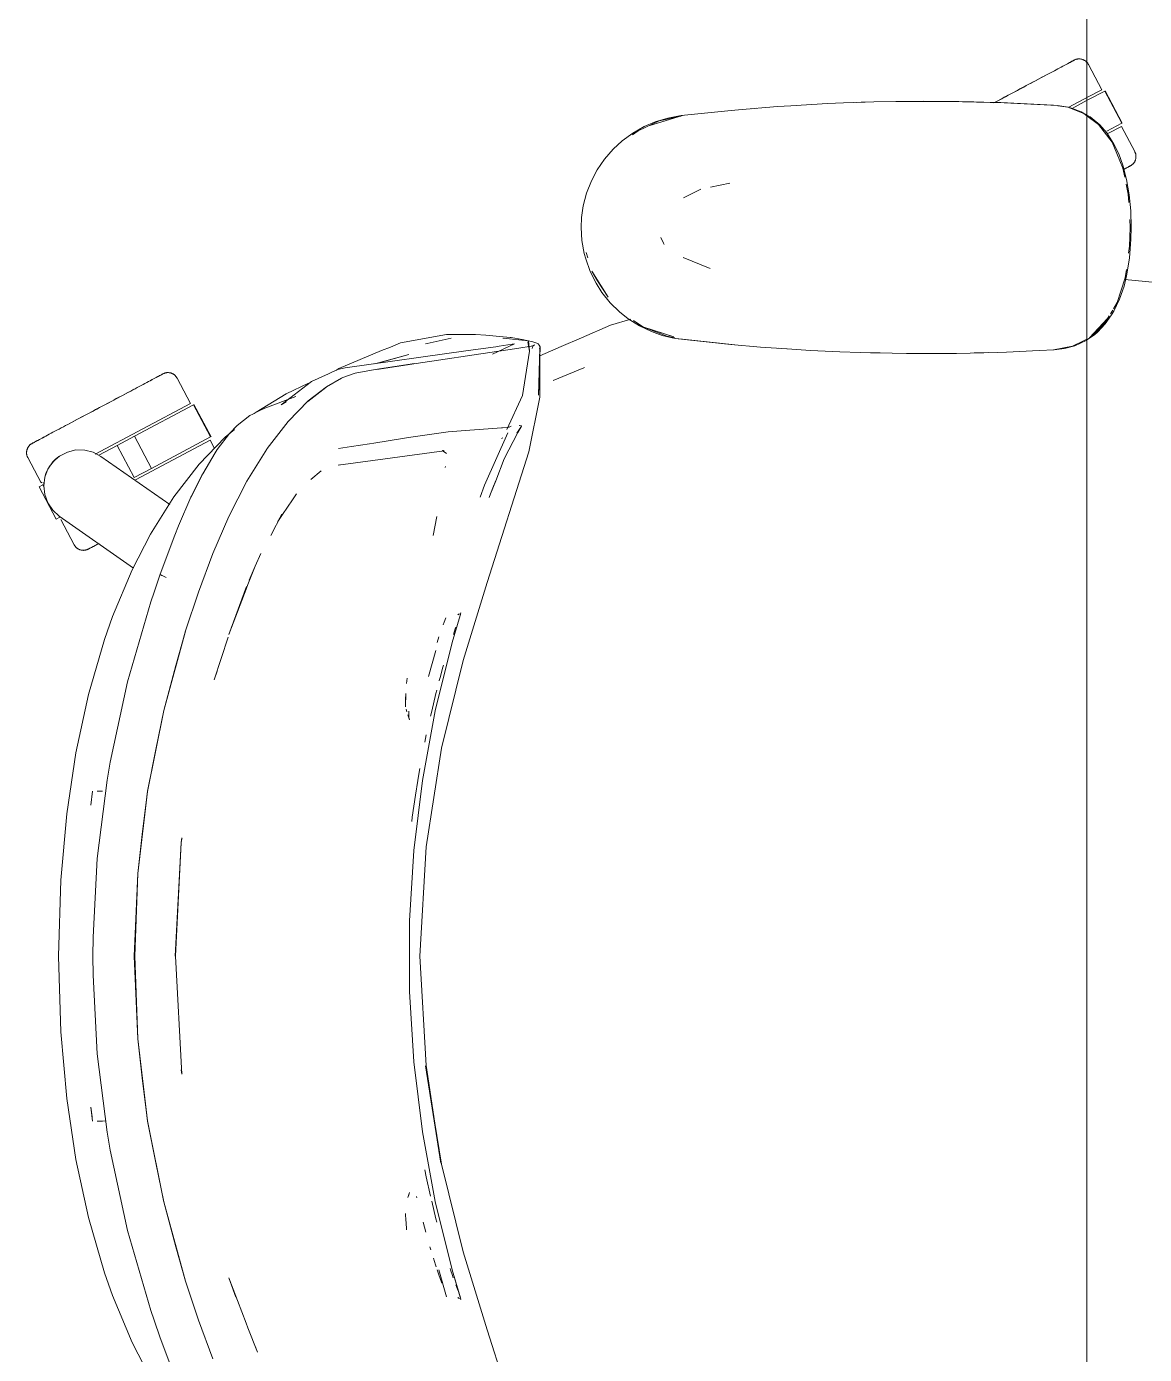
# Model space of a CAD drawing. Header units: millimetres. Extents: x 155927 to 317870, y -36033 to 97293.
# Drawn here: x 222632 to 223061, y 10291 to 10801 of the extents above; entities that cross this region are included whole.
import ezdxf

# ---------------------------------------------------------------- set-up
doc = ezdxf.new("R2010")
doc.units = ezdxf.units.MM
doc.header["$MEASUREMENT"] = 0
doc.layers.add('G-IMPT', color=8, linetype='CONTINUOUS', lineweight=9)
doc.layers.add('I-FURN', color=8, linetype='CONTINUOUS', lineweight=9)

msp = doc.modelspace()

# ---------------------------------------------------------------- linework, layer by layer
at = {"layer": 'G-IMPT'}
for p, q in [((222965.88, 10772.27), (222957.47, 10772.1)), ((222965.88, 10772.27), (222976.68, 10772.36)), ((222965.88, 10772.27), (222986.07, 10772.31)), ((222965.88, 10772.27), (222995.9, 10772.15)), ((222995.9, 10772.15), (222976.68, 10772.36)), ((222985.58, 10772.27), (222988.11, 10772.29)), ((222986.07, 10772.31), (222995.9, 10772.15)), ((222986.07, 10772.31), (223007.47, 10771.81)), ((222986.07, 10772.31), (223006.26, 10771.85)), ((222988.11, 10772.29), (222990.02, 10772.22)), ((222901.27, 10768.73), (222883.34, 10766.83)), ((222905.4, 10769.08), (222901.27, 10768.73)), ((222920.46, 10770.33), (222905.4, 10769.08)), ((222912.27, 10769.67), (222910.6, 10769.51)), ((222920.46, 10770.33), (222925.54, 10770.65)), ((222925.54, 10770.65), (222939.68, 10771.46)), ((222945.71, 10771.72), (222939.68, 10771.46)), ((222945.71, 10771.72), (222957.47, 10772.1)), ((222950.59, 10771.86), (222952.53, 10771.97)), ((222952.53, 10771.97), (222954.03, 10771.98)), ((222995.9, 10772.15), (223007.47, 10771.81)), ((223007.47, 10771.81), (223006.26, 10771.85)), ((223006.26, 10771.85), (223028.04, 10770.76)), ((223006.26, 10771.85), (223026.43, 10770.88)), ((223007.47, 10771.81), (223028.04, 10770.76)), ((223028.04, 10770.76), (223026.43, 10770.88)), ((223028.04, 10770.76), (223029.69, 10770.51)), ((223031.9, 10770.05), (223028.06, 10770.63)), ((223032.08, 10770.07), (223029.69, 10770.51)), ((223031.9, 10770.05), (223038.1, 10767.64)), ((223032.08, 10770.07), (223033.43, 10769.7)), ((223037.07, 10768.3), (223033.43, 10769.7)), ((223037.07, 10768.3), (223039.31, 10767.03)), ((223038.1, 10767.64), (223039.31, 10766.74)), ((222869.2, 10762.66), (222864.76, 10760.14)), ((222874.89, 10764.78), (222866.82, 10761.05)), ((222869.2, 10762.66), (222873.44, 10764.47)), ((222883.86, 10766.83), (222871.39, 10763)), ((222871.39, 10763), (222880.54, 10765.91)), ((222873.44, 10764.47), (222878.3, 10765.93)), ((222874.89, 10764.78), (222883.29, 10766.7)), ((222883.34, 10766.83), (222878.3, 10765.93)), ((222883.86, 10766.83), (222880.54, 10765.91)), ((223039.31, 10767.03), (223040.5, 10766.35)), ((223039.31, 10766.74), (223043.72, 10763.47)), ((223040.5, 10766.35), (223044.24, 10763.27)), ((223043.72, 10763.47), (223048.94, 10756.68)), ((223046.91, 10760.23), (223044.24, 10763.27)), ((222860.67, 10757.15), (222857.24, 10753.98)), ((222860.67, 10757.15), (222864.76, 10760.14)), ((222864.71, 10759.45), (222866.82, 10761.05)), ((223049.56, 10756.18), (223046.91, 10760.23)), ((222853.91, 10750.15), (222857.24, 10753.98)), ((223048.94, 10756.68), (223050.78, 10752.29)), ((223049.56, 10756.18), (223051.55, 10752.11)), ((223053.11, 10746.66), (223050.78, 10752.29)), ((223053.13, 10747.78), (223051.55, 10752.11)), ((222851.08, 10745.98), (222853.91, 10750.15)), ((223053.13, 10747.78), (223054.56, 10742.3)), ((222848.89, 10741.81), (222847.06, 10737.1)), ((222851.08, 10745.98), (222848.89, 10741.81)), ((223053.11, 10746.66), (223053.82, 10743.2)), ((223055.56, 10736.36), (223054.56, 10742.3)), ((222845.8, 10732.24), (222847.06, 10737.1)), ((222884.23, 10735.25), (222891.01, 10738.52)), ((222902.06, 10740.86), (222894.62, 10739.29)), ((223054.38, 10740.45), (223055.15, 10736.7)), ((223055.15, 10736.7), (223055.35, 10733.5)), ((222845.8, 10732.24), (222845.15, 10727.72)), ((223055.56, 10736.36), (223056.13, 10730.21)), ((222844.98, 10723.88), (222845.15, 10727.72)), ((223055.74, 10726.98), (223055.93, 10723.88)), ((223056.31, 10723.88), (223056.13, 10730.21)), ((222844.98, 10723.88), (222845.28, 10718.84)), ((223055.7, 10716.71), (223055.93, 10723.88)), ((223056.22, 10719.37), (223056.31, 10723.88)), ((222845.28, 10718.84), (222846.15, 10713.89)), ((222875.59, 10720.05), (222876.61, 10717.83)), ((222876.61, 10717.83), (222876.91, 10717.38)), ((223055.7, 10716.71), (223055.31, 10713.93)), ((223056.22, 10719.37), (223055.65, 10712.05)), ((222846.15, 10713.89), (222846.72, 10711.76)), ((222848.43, 10706.98), (222846.72, 10711.76)), ((222847.52, 10712.2), (222846.9, 10714.22)), ((222894.56, 10708.16), (222884.13, 10712.3)), ((223054.53, 10705.29), (223055.65, 10712.05)), ((222848.43, 10706.98), (222850.67, 10702.48)), ((222849.08, 10707.08), (222851.24, 10703.4)), ((222849.08, 10707.08), (222855.4, 10697.13)), ((223054.44, 10707.74), (223053.98, 10704.45)), ((222850.67, 10702.48), (222852.94, 10698.93)), ((222851.24, 10703.4), (222855.4, 10697.13)), ((223053.98, 10704.45), (223050.95, 10695.06)), ((223053.55, 10701.37), (223051.81, 10696.28)), ((223053.55, 10701.37), (223054.53, 10705.29)), ((223053.85, 10703.83), (223069.72, 10702.39)), ((222856.13, 10694.95), (222852.94, 10698.93)), ((223051.81, 10696.28), (223049.6, 10691.64)), ((222856.13, 10694.95), (222859.73, 10691.4)), ((222859.73, 10691.4), (222863.04, 10688.78)), ((223049.2, 10692.14), (223048.34, 10690.7)), ((223049.6, 10691.64), (223048.8, 10690.27)), ((223050.95, 10695.06), (223049.48, 10692.61)), ((222856.2, 10686.34), (222845.08, 10681.48)), ((222856.2, 10686.34), (222864.03, 10688.59)), ((222867.36, 10686.05), (222863.04, 10688.78)), ((222868.69, 10685.66), (222865.11, 10688.08)), ((222867.36, 10686.05), (222871.95, 10683.86)), ((222877.91, 10682.05), (222868.69, 10685.66)), ((222868.69, 10685.66), (222871.39, 10684.76)), ((222868.69, 10685.66), (222880.54, 10681.84)), ((223047.18, 10688.84), (223040.28, 10681.45)), ((223045.98, 10686.76), (223040.28, 10681.45)), ((223045.77, 10687.22), (223042.69, 10683.69)), ((223043.49, 10683.77), (223046.35, 10686.81)), ((223047.18, 10688.84), (223045.9, 10687.37)), ((223047.87, 10689.91), (223045.98, 10686.76)), ((223046.35, 10686.81), (223048.8, 10690.27)), ((222793.22, 10682.75), (222775.52, 10679.51)), ((222795.08, 10681.34), (222785.77, 10679.3)), ((222793.22, 10682.75), (222800.18, 10682.78)), ((222804.35, 10682.78), (222800.18, 10682.78)), ((222808.31, 10682.44), (222804.35, 10682.78)), ((222808.31, 10682.44), (222817.63, 10681.63)), ((222817.47, 10681.11), (222814.87, 10681.33)), ((222817.47, 10681.11), (222822.15, 10680.6)), ((222817.63, 10681.63), (222818.1, 10681.59)), ((222822.35, 10680.78), (222818.1, 10681.59)), ((222822.77, 10680.52), (222822.15, 10680.6)), ((222822.35, 10680.78), (222824.68, 10680.34)), ((222822.77, 10680.52), (222826.04, 10679.98)), ((222845.08, 10681.48), (222837.25, 10678.06)), ((222871.39, 10684.76), (222880.54, 10681.84)), ((222871.95, 10683.86), (222876.08, 10682.41)), ((222881.04, 10681.26), (222876.08, 10682.41)), ((222880.96, 10681.47), (222877.91, 10682.05)), ((222881.04, 10681.26), (222903.99, 10678.8)), ((222881.04, 10681.26), (222883.86, 10680.92)), ((222881.04, 10681.26), (222902.48, 10678.91)), ((222903.99, 10678.8), (222883.86, 10680.92)), ((223038.95, 10680.43), (223034.62, 10678.44)), ((223038.04, 10680.35), (223039.31, 10680.98)), ((223039.31, 10680.68), (223042.17, 10682.63)), ((223040.28, 10681.45), (223042.69, 10683.69)), ((223043.49, 10683.77), (223042.17, 10682.63)), ((222751.84, 10669.73), (222768.3, 10676.53)), ((222801.5, 10676.57), (222754.28, 10669.89)), ((222768.3, 10676.53), (222771.66, 10677.92)), ((222775.52, 10679.51), (222771.66, 10677.92)), ((222781.58, 10671.62), (222812.46, 10676.18)), ((222785.77, 10679.3), (222785.2, 10679.14)), ((222801.5, 10676.57), (222812.16, 10678.01)), ((222810.91, 10675.19), (222819.34, 10679.2)), ((222813.46, 10678.22), (222812.16, 10678.01)), ((222812.46, 10676.18), (222820.31, 10677.29)), ((222818.48, 10679.05), (222813.46, 10678.22)), ((222819.34, 10679.2), (222818.48, 10679.05)), ((222826.58, 10678.4), (222820.31, 10677.29)), ((222822.41, 10659.3), (222825.13, 10676.34)), ((222824.44, 10679.92), (222825.07, 10676.38)), ((222824.44, 10679.92), (222825.13, 10676.34)), ((222825.07, 10676.38), (222824.68, 10680.34)), ((222825.96, 10678.23), (222827.06, 10678.79)), ((222825.96, 10678.23), (222826.58, 10678.4)), ((222826.04, 10679.98), (222827.91, 10679.43)), ((222826.23, 10677.85), (222826.16, 10677.35)), ((222826.23, 10677.85), (222826.55, 10678.39)), ((222826.55, 10678.39), (222827.06, 10678.79)), ((222828.45, 10679.11), (222827.91, 10679.43)), ((222828.45, 10679.11), (222828.82, 10678.62)), ((222828.6, 10659.48), (222829.19, 10677.93)), ((222828.6, 10659.48), (222829.09, 10677.47)), ((222829.21, 10678.05), (222828.82, 10678.62)), ((222829.21, 10678.05), (222829.02, 10677.18)), ((222829.02, 10677.18), (222829.05, 10677.29)), ((222829.04, 10658.6), (222829.09, 10677.47)), ((222829.09, 10677.47), (222829.05, 10677.29)), ((222837.25, 10678.06), (222829.08, 10674.49)), ((222829.19, 10677.93), (222829.09, 10677.47)), ((222902.48, 10678.91), (222913.87, 10677.92)), ((222924.16, 10677.19), (222913.87, 10677.92)), ((222922.12, 10677.33), (222920.7, 10677.46)), ((222922.12, 10677.33), (222924.02, 10677.24)), ((222924.16, 10677.19), (222933.03, 10676.63)), ((222944.34, 10676.09), (222933.03, 10676.63)), ((222944.34, 10676.09), (222952.22, 10675.8)), ((222964.52, 10675.5), (222952.22, 10675.8)), ((222956.09, 10675.72), (222957.75, 10675.64)), ((222957.75, 10675.64), (222959.83, 10675.64)), ((222964.52, 10675.5), (222969.99, 10675.43)), ((222984.71, 10675.42), (222969.99, 10675.43)), ((222989.22, 10675.48), (222984.71, 10675.42)), ((222989.22, 10675.48), (223004.89, 10675.85)), ((222995.95, 10675.65), (222998.16, 10675.65)), ((223001.49, 10675.8), (222998.16, 10675.65)), ((223004.89, 10675.85), (223008.43, 10675.98)), ((223020.99, 10676.59), (223008.43, 10675.98)), ((223020.99, 10676.59), (223026.66, 10676.88)), ((223033.78, 10678.25), (223026.43, 10676.88)), ((223026.66, 10676.88), (223030.67, 10677.38)), ((223030.67, 10677.38), (223034.62, 10678.44)), ((223038.04, 10680.35), (223033.78, 10678.25)), ((222778.7, 10675.02), (222765.75, 10671.51)), ((222780.98, 10671.53), (222765.82, 10669.23)), ((222781.58, 10671.62), (222766.4, 10669.3)), ((222780.98, 10671.53), (222766.4, 10669.3)), ((222778.7, 10675.02), (222766.81, 10671.66)), ((222741.35, 10664.61), (222747.92, 10667.68)), ((222747.1, 10662.67), (222752.93, 10665.96)), ((222747.92, 10667.68), (222751.29, 10669.25)), ((222750.67, 10668.96), (222751.84, 10669.73)), ((222754.28, 10669.89), (222751.29, 10669.25)), ((222753.36, 10666.18), (222752.93, 10665.96)), ((222753.36, 10666.18), (222758.15, 10667.93)), ((222758.15, 10667.93), (222765.82, 10669.23)), ((222834.18, 10665.03), (222846.04, 10669.95)), ((222846.31, 10670.06), (222846.04, 10669.95)), ((222720.14, 10652.87), (222731.58, 10659.99)), ((222729.7, 10655.7), (222741.35, 10664.61)), ((222731.58, 10659.99), (222740.21, 10663.97)), ((222746.87, 10662.35), (222739.93, 10656.95)), ((222740.13, 10657.26), (222747.1, 10662.67)), ((222746.87, 10662.35), (222743.5, 10659.76)), ((222735.35, 10658.93), (222723.45, 10654.42)), ((222729.7, 10655.7), (222731.65, 10656.81)), ((222740.13, 10657.26), (222732.4, 10649.35)), ((222739.93, 10656.95), (222743.5, 10659.76)), ((222822.41, 10659.3), (222816.45, 10646.17)), ((222824.85, 10637.64), (222829.04, 10658.6)), ((222717.64, 10651.56), (222712.78, 10647.7)), ((222718.78, 10652.17), (222717.64, 10651.56)), ((222718.78, 10652.17), (222721.22, 10653.35)), ((222720.14, 10652.87), (222719.37, 10652.36)), ((222721.22, 10653.35), (222723.45, 10654.42)), ((222709.89, 10644.67), (222705.17, 10638.54)), ((222711.79, 10646.17), (222708.21, 10643.25)), ((222709.89, 10644.67), (222712.78, 10647.7)), ((222732.4, 10649.35), (222724.38, 10638.92)), ((222793.83, 10645.31), (222778.61, 10643.11)), ((222793.83, 10645.31), (222793.91, 10645.32)), ((222793.91, 10645.32), (222802.15, 10645.94)), ((222810.99, 10646.58), (222802.15, 10645.94)), ((222807.87, 10624.82), (222816.79, 10644.98)), ((222810.99, 10646.58), (222814.4, 10646.83)), ((222814.77, 10646.87), (222814.4, 10646.83)), ((222814.77, 10646.87), (222817.23, 10647.16)), ((222815.42, 10634.92), (222820.7, 10645.03)), ((222817.23, 10647.16), (222817.3, 10647.18)), ((222818.07, 10647.45), (222817.3, 10647.18)), ((222822.05, 10647.49), (222820.21, 10644.78)), ((222822.05, 10647.49), (222820.7, 10645.03)), ((222821.17, 10647.78), (222821.33, 10647.77)), ((222821.33, 10647.77), (222822.02, 10647.62)), ((222822.02, 10647.62), (222822.05, 10647.49)), ((222822.05, 10647.49), (222822.08, 10647.32)), ((222708.21, 10643.25), (222698.26, 10632.96)), ((222756.79, 10639.67), (222751.72, 10638.92)), ((222756.79, 10639.67), (222763.63, 10640.73)), ((222763.63, 10640.73), (222765.29, 10640.99)), ((222777.06, 10642.86), (222765.29, 10640.99)), ((222778.61, 10643.11), (222777.06, 10642.86)), ((222814.42, 10642.81), (222814.85, 10643.08)), ((222699.57, 10629.25), (222704.31, 10637.25)), ((222705.17, 10638.54), (222704.31, 10637.25)), ((222720.33, 10632.56), (222724.21, 10638.66)), ((222724.38, 10638.92), (222724.21, 10638.66)), ((222764.98, 10634.31), (222792.31, 10638.05)), ((222793.17, 10636.94), (222791.61, 10638.18)), ((222791.82, 10638.14), (222792.05, 10638.1)), ((222792.31, 10638.05), (222792.05, 10638.1)), ((222808.86, 10587.4), (222824.85, 10637.64)), ((222815.42, 10634.92), (222812.17, 10626.46)), ((222688.45, 10620.36), (222698.26, 10632.96)), ((222720.33, 10632.56), (222716.56, 10626.34)), ((222741.13, 10627.03), (222745.03, 10630.37)), ((222764.98, 10634.31), (222751.62, 10632.53)), ((222751.62, 10632.53), (222752.1, 10632.68)), ((222792.81, 10631.99), (222792.77, 10631.64)), ((222695.05, 10620.2), (222699.57, 10629.25)), ((222695.05, 10620.2), (222699.27, 10628.65)), ((222695.27, 10620.64), (222699.57, 10629.25)), ((222699.57, 10629.25), (222699.27, 10628.65)), ((222712.99, 10619.54), (222716.56, 10626.34)), ((222806.13, 10620.23), (222807.87, 10624.82)), ((222810.15, 10621.56), (222812.17, 10626.66)), ((222812.17, 10626.46), (222810.15, 10621.56)), ((222812.17, 10626.66), (222810.77, 10623.12)), ((222688.45, 10620.36), (222679.48, 10606.06)), ((222695.05, 10620.2), (222690.27, 10609.24)), ((222695.27, 10620.64), (222695.05, 10620.2)), ((222712.99, 10619.54), (222709.6, 10612.82)), ((222731.36, 10615.27), (222734.85, 10620.4)), ((222734.85, 10620.4), (222735.6, 10621.5)), ((222810.15, 10621.56), (222809.59, 10620.14)), ((222728.41, 10610.93), (222730.96, 10614.69)), ((222730.96, 10614.69), (222731.36, 10615.27)), ((222690.27, 10609.24), (222688.8, 10605.56)), ((222703.42, 10598.59), (222709.6, 10612.82)), ((222725.67, 10605.5), (222729.91, 10613.71)), ((222728.41, 10610.93), (222729.91, 10613.71)), ((222788.14, 10605.51), (222789.55, 10612.77)), ((222679.48, 10606.06), (222672.39, 10592.29)), ((222688.8, 10605.56), (222683.22, 10590.6)), ((222703.42, 10598.59), (222697.96, 10583.71)), ((222719.66, 10593.71), (222716.93, 10586.63)), ((222719.66, 10593.71), (222717.35, 10588.27)), ((222721.85, 10598.56), (222719.66, 10593.71)), ((222664.87, 10574.31), (222672.39, 10592.29)), ((222683.26, 10590.6), (222680.85, 10583.67)), ((222683.22, 10590.6), (222683.26, 10590.47)), ((222683.26, 10590.47), (222683.26, 10590.6)), ((222683.26, 10590.47), (222683.66, 10590.2)), ((222683.26, 10590.47), (222683.27, 10590.42)), ((222683.66, 10590.2), (222683.27, 10590.42)), ((222684.49, 10589.82), (222683.66, 10590.2)), ((222683.84, 10590.1), (222683.66, 10590.2)), ((222684.49, 10589.82), (222683.84, 10590.1)), ((222684.49, 10589.82), (222685.55, 10589.39)), ((222684.49, 10589.82), (222684.95, 10589.62)), ((222685.55, 10589.39), (222684.95, 10589.62)), ((222679.66, 10580.06), (222680.85, 10583.67)), ((222692.96, 10568.8), (222697.96, 10583.71)), ((222709.55, 10567.46), (222716.37, 10585.86)), ((222709.55, 10567.46), (222716.27, 10584.9)), ((222716.27, 10584.9), (222716.93, 10586.63)), ((222808.86, 10587.4), (222799.67, 10557.42)), ((222670.72, 10549.23), (222679.66, 10580.06)), ((222661.79, 10565.58), (222664.87, 10574.31)), ((222792.32, 10572.13), (222792.93, 10573.79)), ((222795.44, 10564.38), (222798.52, 10574.8)), ((222797.62, 10575.06), (222798.24, 10575.44)), ((222797.62, 10575.06), (222797.83, 10575.21)), ((222798.58, 10575.08), (222798.52, 10574.8)), ((222798.66, 10575.37), (222798.58, 10575.08)), ((222798.63, 10575.83), (222798.71, 10575.6)), ((222798.71, 10575.6), (222798.66, 10575.37)), ((222684.57, 10538.3), (222692.96, 10568.8)), ((222684.57, 10538.3), (222693, 10568.71)), ((222689.23, 10555.54), (222693, 10568.71)), ((222792.32, 10572.13), (222791.94, 10571.12)), ((222796.6, 10569.58), (222795.86, 10567.48)), ((222796.6, 10569.58), (222796.85, 10570.23)), ((222661.79, 10565.58), (222655.62, 10544.33)), ((222704.02, 10549.98), (222709.28, 10566.47)), ((222788.9, 10538.06), (222795.44, 10564.38)), ((222789.6, 10564.37), (222790.33, 10566.58)), ((222789.16, 10561.28), (222786.36, 10551.27)), ((222689.23, 10555.54), (222684.57, 10538.3)), ((222704.02, 10549.98), (222705.1, 10553.42)), ((222790.75, 10550.95), (222791.86, 10554.95)), ((222791.36, 10523.74), (222799.67, 10557.42)), ((222791.86, 10554.95), (222792.07, 10555.64)), ((222670.72, 10549.23), (222664.05, 10518.45)), ((222777.87, 10548.56), (222778.09, 10550.65)), ((222790.43, 10549.81), (222790.38, 10549.63)), ((222790.75, 10550.95), (222790.43, 10549.81)), ((222655.62, 10544.33), (222650.81, 10521.97)), ((222777.47, 10539.71), (222777.56, 10544.76)), ((222777.56, 10544.76), (222777.48, 10542.49)), ((222789.13, 10544.79), (222787.58, 10538.04)), ((222789.13, 10544.79), (222789.47, 10546.09)), ((222684.57, 10538.3), (222678.4, 10507.17)), ((222684.57, 10538.3), (222678.4, 10507.25)), ((222684.57, 10538.3), (222681.5, 10523.28)), ((222777.47, 10539.71), (222777.48, 10542.49)), ((222778.01, 10537.71), (222777.72, 10538.76)), ((222778.75, 10537.86), (222778.76, 10538.01)), ((222778.79, 10535.7), (222778.76, 10538.01)), ((222788.9, 10538.06), (222783.97, 10511.39)), ((222787.12, 10536.07), (222787.58, 10538.04)), ((222779.01, 10534.65), (222778.32, 10536.6)), ((222778.79, 10535.7), (222779.01, 10534.65)), ((222784.92, 10526.02), (222785.46, 10528.84)), ((222678.4, 10507.17), (222681.5, 10523.28)), ((222791.36, 10523.74), (222785.36, 10485.83)), ((222650.81, 10521.97), (222647.31, 10498.55)), ((222662.87, 10511.52), (222664.05, 10518.45)), ((222782.2, 10511.39), (222782.44, 10513.01)), ((222783, 10515.92), (222782.44, 10513.01)), ((222657.22, 10507.26), (222656.57, 10501.84)), ((222661.07, 10507.21), (222658.98, 10507.29)), ((222658.98, 10507.29), (222659.09, 10507.28)), ((222659.05, 10481.36), (222662.87, 10511.52)), ((222674.58, 10475.66), (222678.4, 10507.25)), ((222674.61, 10475.62), (222678.4, 10507.17)), ((222678.4, 10507.17), (222676.46, 10491.69)), ((222783.97, 10511.39), (222780.67, 10484.47)), ((222781.34, 10505.76), (222782.2, 10511.39)), ((222781.34, 10505.76), (222780.05, 10497.24)), ((222647.31, 10498.55), (222645.05, 10472.98)), ((222780.05, 10497.24), (222779.87, 10495.58)), ((222674.61, 10475.62), (222676.46, 10491.69)), ((222689.01, 10443.84), (222691.34, 10487.57)), ((222689.07, 10443.84), (222691.34, 10487.57)), ((222691.34, 10487.57), (222691.6, 10489.35)), ((222691.34, 10487.57), (222691.57, 10488.87)), ((222691.62, 10489.12), (222691.57, 10488.87)), ((222657.44, 10451.15), (222659.05, 10481.36)), ((222779.02, 10457.4), (222780.67, 10484.47)), ((222785.36, 10485.83), (222783.01, 10443.84)), ((222645.05, 10472.98), (222644.2, 10443.84)), ((222674.58, 10475.66), (222673.24, 10443.84)), ((222674.61, 10475.62), (222673.47, 10443.84)), ((222673.94, 10460.72), (222674.61, 10475.62)), ((222673.94, 10460.72), (222673.47, 10443.84)), ((222779.02, 10457.4), (222779.02, 10430.28)), ((222657.44, 10451.15), (222657.34, 10443.84)), ((222644.2, 10443.84), (222645.05, 10414.7)), ((222657.44, 10436.53), (222657.34, 10443.84)), ((222673.24, 10443.84), (222674.58, 10412.02)), ((222674.61, 10412.06), (222673.47, 10443.84)), ((222673.94, 10426.96), (222673.47, 10443.84)), ((222689.07, 10443.84), (222691.57, 10398.5)), ((222785.36, 10401.85), (222783.01, 10443.84)), ((222657.44, 10436.53), (222659.05, 10406.32)), ((222674.61, 10412.06), (222673.94, 10426.96)), ((222779.02, 10430.28), (222780.67, 10403.21)), ((222645.05, 10414.7), (222647.31, 10389.13)), ((222674.58, 10412.02), (222678.4, 10380.43)), ((222676.46, 10395.99), (222674.61, 10412.06)), ((222674.61, 10412.06), (222678.4, 10380.51)), ((222659.05, 10406.32), (222662.87, 10376.16)), ((222691.57, 10398.5), (222691.34, 10400.11)), ((222691.34, 10400.11), (222691.57, 10398.81)), ((222783.97, 10376.29), (222780.67, 10403.21)), ((222791.36, 10363.94), (222785.1, 10401.68)), ((222785.1, 10401.68), (222791.1, 10364.32)), ((222785.36, 10401.85), (222791.1, 10364.32)), ((222676.46, 10395.99), (222678.4, 10380.51)), ((222691.62, 10398.56), (222691.57, 10398.81)), ((222647.31, 10389.13), (222650.81, 10365.71)), ((222657.22, 10380.42), (222656.57, 10385.84)), ((222657.14, 10382.07), (222656.57, 10385.84)), ((222658.98, 10380.39), (222661.07, 10380.47)), ((222658.98, 10380.39), (222659.09, 10380.4)), ((222662.31, 10380.51), (222661.07, 10380.47)), ((222678.4, 10380.51), (222681.5, 10364.4)), ((222678.4, 10380.51), (222684.61, 10349.27)), ((222684.61, 10349.27), (222678.4, 10380.43)), ((222662.87, 10376.16), (222664.05, 10369.23)), ((222788.9, 10349.62), (222783.97, 10376.29)), ((222664.05, 10369.23), (222670.72, 10338.45)), ((222655.62, 10343.35), (222650.81, 10365.71)), ((222684.57, 10349.38), (222681.5, 10364.4)), ((222784.95, 10361.67), (222785.42, 10359.03)), ((222785.42, 10359.03), (222787.12, 10351.61)), ((222799.67, 10330.26), (222791.36, 10363.94)), ((222689.23, 10332.14), (222684.57, 10349.38)), ((222684.57, 10349.38), (222693, 10318.97)), ((222684.57, 10349.38), (222692.96, 10318.88)), ((222779.01, 10353.03), (222778.32, 10351.08)), ((222779.01, 10353.03), (222778.79, 10351.98)), ((222781.68, 10351.43), (222781.81, 10351.02)), ((222787.58, 10349.64), (222789.13, 10342.89)), ((222788.9, 10349.62), (222795.44, 10323.3)), ((222777.47, 10344.94), (222777.48, 10344.24)), ((222777.58, 10342.86), (222777.48, 10344.24)), ((222661.79, 10322.1), (222655.62, 10343.35)), ((222777.58, 10342.86), (222777.85, 10339.16)), ((222777.85, 10339.16), (222777.89, 10338.68)), ((222785.27, 10337.81), (222784.28, 10341.67)), ((222785.27, 10337.81), (222784.88, 10339.33)), ((222789.13, 10342.89), (222789.47, 10341.6)), ((222679.66, 10307.62), (222670.72, 10338.45)), ((222689.23, 10332.14), (222693, 10318.97)), ((222787.18, 10331.01), (222786.85, 10332.13)), ((222799.67, 10330.26), (222808.86, 10300.28)), ((222788.96, 10325.23), (222788.18, 10327.72)), ((222789.21, 10324.44), (222788.96, 10325.23)), ((222790.36, 10321.01), (222789.59, 10323.31)), ((222790.25, 10323.31), (222793.29, 10312.88)), ((222794.82, 10323.31), (222794.67, 10323.76)), ((222794.82, 10323.31), (222795.55, 10321.08)), ((222795.44, 10323.3), (222798.71, 10312.08)), ((222795.44, 10323.3), (222798.51, 10312.77)), ((222795.44, 10323.3), (222798.56, 10312.48)), ((222664.87, 10313.37), (222661.79, 10322.1)), ((222697.96, 10303.97), (222692.96, 10318.88)), ((222709.55, 10320.22), (222712.28, 10312.79)), ((222709.55, 10320.22), (222716.27, 10302.78)), ((222790.36, 10321.01), (222790.61, 10320.29)), ((222791.38, 10318.13), (222790.61, 10320.29)), ((222795.84, 10320.28), (222795.55, 10321.08)), ((222664.87, 10313.37), (222672.39, 10295.39)), ((222796.82, 10317.53), (222797.17, 10316.56)), ((222797.17, 10316.56), (222797.57, 10315.49)), ((222797.62, 10312.62), (222798.24, 10312.24)), ((222797.62, 10312.62), (222797.83, 10312.47)), ((222798.51, 10312.77), (222798.56, 10312.48)), ((222798.71, 10312.08), (222798.58, 10311.84)), ((222679.66, 10307.62), (222680.85, 10304.01)), ((222683.19, 10297.19), (222680.85, 10304.01)), ((222697.96, 10303.97), (222703.42, 10289.09)), ((222716.27, 10302.78), (222716.93, 10301.05)), ((222716.93, 10301.05), (222720.66, 10291.72)), ((222808.86, 10300.28), (222824.85, 10250.04)), ((222672.39, 10295.39), (222679.48, 10281.62)), ((222683.19, 10297.19), (222688.8, 10282.12)), ((222720.66, 10291.72), (222719.66, 10293.97))]:
    msp.add_line(p, q, dxfattribs=at)
at = {"layer": 'I-FURN'}
for p, q in [((223039.31, 10986.07), (223039.31, 9386.07)), ((223039.31, 9386.07), (223039.31, 10986.07)), ((223032.97, 10787.4), (223033.29, 10787.57)), ((223033.44, 10787.65), (223033.14, 10787.49)), ((223033.29, 10787.57), (223033.56, 10787.72)), ((223033.7, 10787.79), (223033.44, 10787.65)), ((223033.56, 10787.72), (223033.81, 10787.85)), ((223033.92, 10787.91), (223033.7, 10787.79)), ((223033.81, 10787.85), (223034.01, 10787.95)), ((223034.1, 10788), (223033.92, 10787.91)), ((223034.01, 10787.95), (223034.17, 10788.04)), ((223034.24, 10788.08), (223034.1, 10788)), ((223034.17, 10788.04), (223034.29, 10788.1)), ((223034.34, 10788.13), (223034.24, 10788.08)), ((223034.29, 10788.1), (223034.37, 10788.15)), ((223034.4, 10788.16), (223034.34, 10788.13)), ((223034.37, 10788.15), (223034.41, 10788.17)), ((223034.42, 10788.17), (223034.4, 10788.16)), ((223034.41, 10788.17), (223034.42, 10788.17)), ((223034.42, 10788.17), (223034.56, 10788.25)), ((223034.56, 10788.25), (223034.71, 10788.31)), ((223034.71, 10788.31), (223034.86, 10788.37)), ((223034.86, 10788.37), (223035.01, 10788.43)), ((223035.01, 10788.43), (223035.16, 10788.48)), ((223035.16, 10788.48), (223035.32, 10788.52)), ((223035.32, 10788.52), (223035.48, 10788.56)), ((223035.48, 10788.56), (223035.64, 10788.59)), ((223035.64, 10788.59), (223035.79, 10788.61)), ((223035.79, 10788.61), (223035.96, 10788.63)), ((223035.96, 10788.63), (223036.12, 10788.64)), ((223036.12, 10788.64), (223036.28, 10788.64)), ((223036.28, 10788.64), (223036.44, 10788.64)), ((223036.44, 10788.64), (223036.6, 10788.63)), ((223036.6, 10788.63), (223036.76, 10788.62)), ((223036.76, 10788.62), (223036.92, 10788.6)), ((223036.92, 10788.6), (223037.08, 10788.57)), ((223037.08, 10788.57), (223037.24, 10788.54)), ((223037.24, 10788.54), (223037.39, 10788.5)), ((223037.39, 10788.5), (223037.55, 10788.45)), ((223037.55, 10788.45), (223037.7, 10788.4)), ((223037.7, 10788.4), (223037.85, 10788.34)), ((223037.85, 10788.34), (223038, 10788.28)), ((223038, 10788.28), (223038.14, 10788.21)), ((223038.14, 10788.21), (223038.28, 10788.13)), ((223038.28, 10788.13), (223038.42, 10788.05)), ((223038.42, 10788.05), (223038.56, 10787.96)), ((223038.56, 10787.96), (223038.69, 10787.87)), ((223038.69, 10787.87), (223038.82, 10787.77)), ((223038.82, 10787.77), (223038.94, 10787.67)), ((223038.94, 10787.67), (223039.06, 10787.56)), ((223039.06, 10787.56), (223039.18, 10787.45)), ((223023.7, 10782.47), (223022.86, 10782.03)), ((223024.51, 10782.9), (223023.7, 10782.47)), ((223025.3, 10783.32), (223024.51, 10782.9)), ((223026.06, 10783.73), (223025.3, 10783.32)), ((223026.8, 10784.12), (223026.06, 10783.73)), ((223027.5, 10784.5), (223026.8, 10784.12)), ((223028.18, 10784.86), (223027.5, 10784.5)), ((223028.83, 10785.2), (223028.18, 10784.86)), ((223029.45, 10785.53), (223028.83, 10785.2)), ((223030.03, 10785.84), (223029.45, 10785.53)), ((223029.72, 10785.67), (223030.29, 10785.98)), ((223030.58, 10786.13), (223030.03, 10785.84)), ((223030.29, 10785.98), (223030.82, 10786.26)), ((223031.1, 10786.41), (223030.58, 10786.13)), ((223030.82, 10786.26), (223031.32, 10786.53)), ((223031.58, 10786.66), (223031.1, 10786.41)), ((223031.32, 10786.53), (223031.79, 10786.77)), ((223032.03, 10786.9), (223031.58, 10786.66)), ((223031.79, 10786.77), (223032.22, 10787)), ((223032.44, 10787.12), (223032.03, 10786.9)), ((223032.22, 10787), (223032.61, 10787.21)), ((223032.81, 10787.32), (223032.44, 10787.12)), ((223032.61, 10787.21), (223032.97, 10787.4)), ((223033.14, 10787.49), (223032.81, 10787.32)), ((223039.18, 10787.45), (223039.29, 10787.33)), ((223039.29, 10787.33), (223039.4, 10787.21)), ((223039.4, 10787.21), (223039.5, 10787.08)), ((223039.5, 10787.08), (223039.59, 10786.95)), ((223039.59, 10786.95), (223039.68, 10786.82)), ((223039.68, 10786.82), (223039.77, 10786.68)), ((223039.77, 10786.68), (223039.85, 10786.54)), ((223039.85, 10786.54), (223039.87, 10786.51)), ((223045.02, 10776.82), (223039.87, 10786.51)), ((223013.02, 10776.79), (223014.01, 10777.32)), ((223014.54, 10777.6), (223013.56, 10777.08)), ((223014.01, 10777.32), (223014.99, 10777.84)), ((223015.52, 10778.12), (223014.54, 10777.6)), ((223014.99, 10777.84), (223015.97, 10778.36)), ((223016.49, 10778.64), (223015.52, 10778.12)), ((223015.97, 10778.36), (223016.93, 10778.87)), ((223017.45, 10779.15), (223016.49, 10778.64)), ((223016.93, 10778.87), (223017.88, 10779.38)), ((223018.39, 10779.65), (223017.45, 10779.15)), ((223017.88, 10779.38), (223018.82, 10779.88)), ((223019.32, 10780.14), (223018.39, 10779.65)), ((223018.82, 10779.88), (223019.74, 10780.37)), ((223020.23, 10780.63), (223019.32, 10780.14)), ((223019.74, 10780.37), (223020.65, 10780.85)), ((223021.13, 10781.11), (223020.23, 10780.63)), ((223020.65, 10780.85), (223021.54, 10781.32)), ((223022.01, 10781.57), (223021.13, 10781.11)), ((223021.54, 10781.32), (223022.4, 10781.78)), ((223022.86, 10782.03), (223022.01, 10781.57)), ((223022.4, 10781.78), (223023.25, 10782.23)), ((223004.56, 10772.29), (223003.57, 10771.77)), ((223004.02, 10772.01), (223005.01, 10772.54)), ((223005.55, 10772.82), (223004.56, 10772.29)), ((223005.01, 10772.54), (223006, 10773.06)), ((223006.54, 10773.35), (223005.55, 10772.82)), ((223006, 10773.06), (223007, 10773.6)), ((223007.54, 10773.88), (223006.54, 10773.35)), ((223007, 10773.6), (223008.01, 10774.13)), ((223008.55, 10774.42), (223007.54, 10773.88)), ((223008.01, 10774.13), (223009.01, 10774.66)), ((223009.55, 10774.95), (223008.55, 10774.42)), ((223009.01, 10774.66), (223010.02, 10775.2)), ((223010.56, 10775.49), (223009.55, 10774.95)), ((223010.02, 10775.2), (223011.02, 10775.73)), ((223011.56, 10776.02), (223010.56, 10775.49)), ((223011.02, 10775.73), (223012.02, 10776.26)), ((223012.56, 10776.55), (223011.56, 10776.02)), ((223012.02, 10776.26), (223013.02, 10776.79)), ((223013.56, 10777.08), (223012.56, 10776.55)), ((223039.74, 10774.01), (223032.36, 10770.09)), ((223033.64, 10769.64), (223039.45, 10772.73)), ((223039.45, 10772.73), (223046.14, 10776.29)), ((223045.02, 10776.82), (223039.74, 10774.01)), ((223046.14, 10776.29), (223052.72, 10763.92)), ((223052.89, 10764.01), (223046.31, 10776.38)), ((223052.72, 10763.92), (223046.99, 10760.88)), ((223052.53, 10762.69), (223047.34, 10759.93)), ((223057.68, 10753.01), (223052.53, 10762.69)), ((223057.68, 10753.01), (223057.76, 10752.86)), ((223057.76, 10752.86), (223057.82, 10752.72)), ((223057.82, 10752.72), (223057.88, 10752.57)), ((223057.88, 10752.57), (223057.94, 10752.42)), ((223057.94, 10752.42), (223057.99, 10752.26)), ((223057.99, 10752.26), (223058.03, 10752.11)), ((223058.03, 10752.11), (223058.07, 10751.95)), ((223058.07, 10751.95), (223058.1, 10751.79)), ((223058.1, 10751.79), (223058.12, 10751.63)), ((223054.4, 10746.7), (223054.03, 10746.5)), ((223054.21, 10746.6), (223054.56, 10746.78)), ((223054.74, 10746.88), (223054.4, 10746.7)), ((223054.56, 10746.78), (223054.88, 10746.95)), ((223055.04, 10747.04), (223054.74, 10746.88)), ((223054.88, 10746.95), (223055.16, 10747.1)), ((223055.3, 10747.17), (223055.04, 10747.04)), ((223055.16, 10747.1), (223055.4, 10747.23)), ((223055.51, 10747.29), (223055.3, 10747.17)), ((223055.4, 10747.23), (223055.6, 10747.34)), ((223055.69, 10747.39), (223055.51, 10747.29)), ((223055.6, 10747.34), (223055.76, 10747.42)), ((223055.84, 10747.46), (223055.69, 10747.39)), ((223055.76, 10747.42), (223055.89, 10747.49)), ((223055.94, 10747.51), (223055.84, 10747.46)), ((223055.89, 10747.49), (223055.97, 10747.53)), ((223056, 10747.55), (223055.94, 10747.51)), ((223055.97, 10747.53), (223056.01, 10747.55)), ((223056.02, 10747.56), (223056, 10747.55)), ((223056.01, 10747.55), (223056.02, 10747.56)), ((223056.05, 10747.58), (223056.02, 10747.56)), ((223056.19, 10747.66), (223056.05, 10747.58)), ((223056.33, 10747.74), (223056.19, 10747.66)), ((223056.46, 10747.83), (223056.33, 10747.74)), ((223056.59, 10747.93), (223056.46, 10747.83)), ((223056.72, 10748.03), (223056.59, 10747.93)), ((223056.84, 10748.14), (223056.72, 10748.03)), ((223056.96, 10748.25), (223056.84, 10748.14)), ((223057.07, 10748.36), (223056.96, 10748.25)), ((223057.18, 10748.48), (223057.07, 10748.36)), ((223057.28, 10748.61), (223057.18, 10748.48)), ((223057.38, 10748.74), (223057.28, 10748.61)), ((223057.47, 10748.87), (223057.38, 10748.74)), ((223057.56, 10749), (223057.47, 10748.87)), ((223057.64, 10749.14), (223057.56, 10749)), ((223057.71, 10749.29), (223057.64, 10749.14)), ((223057.78, 10749.43), (223057.71, 10749.29)), ((223057.85, 10749.58), (223057.78, 10749.43)), ((223057.91, 10749.73), (223057.85, 10749.58)), ((223057.96, 10749.88), (223057.91, 10749.73)), ((223058.01, 10750.04), (223057.96, 10749.88)), ((223058.05, 10750.19), (223058.01, 10750.04)), ((223058.08, 10750.35), (223058.05, 10750.19)), ((223058.11, 10750.51), (223058.08, 10750.35)), ((223058.13, 10750.67), (223058.11, 10750.51)), ((223058.12, 10751.63), (223058.14, 10751.47)), ((223058.14, 10750.83), (223058.13, 10750.67)), ((223058.14, 10751.47), (223058.15, 10751.31)), ((223058.15, 10750.99), (223058.14, 10750.83)), ((223058.15, 10751.31), (223058.15, 10751.15)), ((223058.15, 10751.15), (223058.15, 10750.99)), ((223053.39, 10746.16), (223053.81, 10746.39)), ((223054.03, 10746.5), (223053.62, 10746.28)), ((223053.81, 10746.39), (223054.21, 10746.6)), ((222679.9, 10665.28), (222679.32, 10664.97)), ((222679.59, 10665.11), (222680.16, 10665.42)), ((222680.45, 10665.57), (222679.9, 10665.28)), ((222680.16, 10665.42), (222680.69, 10665.7)), ((222680.97, 10665.85), (222680.45, 10665.57)), ((222680.69, 10665.7), (222681.19, 10665.97)), ((222681.45, 10666.1), (222680.97, 10665.85)), ((222681.19, 10665.97), (222681.66, 10666.21)), ((222681.9, 10666.34), (222681.45, 10666.1)), ((222681.66, 10666.21), (222682.09, 10666.44)), ((222682.31, 10666.56), (222681.9, 10666.34)), ((222682.09, 10666.44), (222682.48, 10666.65)), ((222682.68, 10666.76), (222682.31, 10666.56)), ((222682.48, 10666.65), (222682.84, 10666.84)), ((222683.01, 10666.93), (222682.68, 10666.76)), ((222682.84, 10666.84), (222683.16, 10667.01)), ((222683.31, 10667.09), (222683.01, 10666.93)), ((222683.16, 10667.01), (222683.43, 10667.16)), ((222683.57, 10667.23), (222683.31, 10667.09)), ((222683.43, 10667.16), (222683.68, 10667.29)), ((222683.79, 10667.35), (222683.57, 10667.23)), ((222683.68, 10667.29), (222683.88, 10667.39)), ((222683.97, 10667.44), (222683.79, 10667.35)), ((222683.88, 10667.39), (222684.04, 10667.48)), ((222684.11, 10667.52), (222683.97, 10667.44)), ((222684.04, 10667.48), (222684.16, 10667.54)), ((222684.21, 10667.57), (222684.11, 10667.52)), ((222684.16, 10667.54), (222684.24, 10667.59)), ((222684.27, 10667.6), (222684.21, 10667.57)), ((222684.24, 10667.59), (222684.28, 10667.61)), ((222684.29, 10667.61), (222684.27, 10667.6)), ((222684.28, 10667.61), (222684.29, 10667.61)), ((222684.29, 10667.61), (222684.43, 10667.69)), ((222684.43, 10667.69), (222684.58, 10667.75)), ((222684.58, 10667.75), (222684.73, 10667.81)), ((222684.73, 10667.81), (222684.88, 10667.87)), ((222684.88, 10667.87), (222685.03, 10667.92)), ((222685.03, 10667.92), (222685.19, 10667.96)), ((222685.19, 10667.96), (222685.35, 10668)), ((222685.35, 10668), (222685.51, 10668.03)), ((222685.51, 10668.03), (222685.66, 10668.05)), ((222685.66, 10668.05), (222685.83, 10668.07)), ((222685.83, 10668.07), (222685.99, 10668.08)), ((222685.99, 10668.08), (222686.15, 10668.08)), ((222686.15, 10668.08), (222686.31, 10668.08)), ((222686.31, 10668.08), (222686.47, 10668.07)), ((222686.47, 10668.07), (222686.63, 10668.06)), ((222686.63, 10668.06), (222686.79, 10668.04)), ((222686.79, 10668.04), (222686.95, 10668.01)), ((222686.95, 10668.01), (222687.11, 10667.98)), ((222687.11, 10667.98), (222687.26, 10667.94)), ((222687.26, 10667.94), (222687.42, 10667.89)), ((222687.42, 10667.89), (222687.57, 10667.84)), ((222687.57, 10667.84), (222687.72, 10667.78)), ((222687.72, 10667.78), (222687.87, 10667.72)), ((222687.87, 10667.72), (222688.01, 10667.65)), ((222688.01, 10667.65), (222688.15, 10667.57)), ((222688.15, 10667.57), (222688.29, 10667.49)), ((222688.29, 10667.49), (222688.43, 10667.4)), ((222688.43, 10667.4), (222688.56, 10667.31)), ((222688.56, 10667.31), (222688.69, 10667.21)), ((222688.69, 10667.21), (222688.81, 10667.11)), ((222688.81, 10667.11), (222688.93, 10667)), ((222688.93, 10667), (222689.05, 10666.89)), ((222689.05, 10666.89), (222689.16, 10666.77)), ((222689.16, 10666.77), (222689.27, 10666.65)), ((222689.27, 10666.65), (222689.37, 10666.52)), ((222689.37, 10666.52), (222689.46, 10666.39)), ((222689.46, 10666.39), (222689.55, 10666.26)), ((222689.55, 10666.26), (222689.64, 10666.13)), ((222689.64, 10666.13), (222689.72, 10665.99)), ((222689.72, 10665.99), (222689.74, 10665.95)), ((222694.89, 10656.26), (222689.74, 10665.95)), ((222670.1, 10660.07), (222669.19, 10659.59)), ((222669.61, 10659.81), (222670.52, 10660.29)), ((222671, 10660.55), (222670.1, 10660.07)), ((222670.52, 10660.29), (222671.41, 10660.76)), ((222671.88, 10661.01), (222671, 10660.55)), ((222671.41, 10660.76), (222672.27, 10661.22)), ((222672.73, 10661.47), (222671.88, 10661.01)), ((222672.27, 10661.22), (222673.12, 10661.67)), ((222673.57, 10661.91), (222672.73, 10661.47)), ((222674.38, 10662.34), (222673.57, 10661.91)), ((222675.17, 10662.76), (222674.38, 10662.34)), ((222675.93, 10663.17), (222675.17, 10662.76)), ((222676.67, 10663.56), (222675.93, 10663.17)), ((222677.37, 10663.94), (222676.67, 10663.56)), ((222678.05, 10664.3), (222677.37, 10663.94)), ((222678.7, 10664.64), (222678.05, 10664.3)), ((222679.32, 10664.97), (222678.7, 10664.64)), ((222694.89, 10656.26), (222658.28, 10636.8)), ((222660.43, 10654.93), (222659.42, 10654.39)), ((222659.89, 10654.64), (222660.89, 10655.17)), ((222661.43, 10655.46), (222660.43, 10654.93)), ((222660.89, 10655.17), (222661.89, 10655.7)), ((222662.43, 10655.99), (222661.43, 10655.46)), ((222661.89, 10655.7), (222662.89, 10656.23)), ((222663.43, 10656.52), (222662.43, 10655.99)), ((222662.89, 10656.23), (222663.88, 10656.76)), ((222664.41, 10657.04), (222663.43, 10656.52)), ((222663.88, 10656.76), (222664.86, 10657.28)), ((222665.39, 10657.56), (222664.41, 10657.04)), ((222664.86, 10657.28), (222665.84, 10657.8)), ((222666.36, 10658.08), (222665.39, 10657.56)), ((222665.84, 10657.8), (222666.8, 10658.31)), ((222667.32, 10658.59), (222666.36, 10658.08)), ((222666.8, 10658.31), (222667.75, 10658.82)), ((222668.26, 10659.09), (222667.32, 10658.59)), ((222667.75, 10658.82), (222668.69, 10659.32)), ((222669.19, 10659.59), (222668.26, 10659.09)), ((222668.69, 10659.32), (222669.61, 10659.81)), ((222673.31, 10643.65), (222696.01, 10655.73)), ((222696.01, 10655.73), (222702.59, 10643.36)), ((222702.76, 10643.46), (222696.18, 10655.82)), ((222650.04, 10649.4), (222650.99, 10649.91)), ((222651.5, 10650.18), (222650.55, 10649.67)), ((222650.99, 10649.91), (222651.95, 10650.42)), ((222652.47, 10650.69), (222651.5, 10650.18)), ((222651.95, 10650.42), (222652.91, 10650.93)), ((222653.44, 10651.21), (222652.47, 10650.69)), ((222652.91, 10650.93), (222653.89, 10651.45)), ((222654.43, 10651.73), (222653.44, 10651.21)), ((222653.89, 10651.45), (222654.88, 10651.98)), ((222655.42, 10652.26), (222654.43, 10651.73)), ((222654.88, 10651.98), (222655.87, 10652.5)), ((222656.41, 10652.79), (222655.42, 10652.26)), ((222655.87, 10652.5), (222656.87, 10653.04)), ((222657.41, 10653.32), (222656.41, 10652.79)), ((222656.87, 10653.04), (222657.88, 10653.57)), ((222658.42, 10653.86), (222657.41, 10653.32)), ((222657.88, 10653.57), (222658.88, 10654.1)), ((222659.42, 10654.39), (222658.42, 10653.86)), ((222658.88, 10654.1), (222659.89, 10654.64)), ((222641.31, 10644.76), (222640.62, 10644.39)), ((222642.03, 10645.14), (222641.31, 10644.76)), ((222642.78, 10645.54), (222642.03, 10645.14)), ((222643.56, 10645.96), (222642.78, 10645.54)), ((222644.36, 10646.38), (222643.56, 10645.96)), ((222645.18, 10646.82), (222644.36, 10646.38)), ((222646.03, 10647.27), (222645.18, 10646.82)), ((222646.9, 10647.73), (222646.03, 10647.27)), ((222647.79, 10648.2), (222646.9, 10647.73)), ((222648.69, 10648.69), (222647.79, 10648.2)), ((222648.2, 10648.42), (222649.11, 10648.91)), ((222649.61, 10649.18), (222648.69, 10648.69)), ((222649.11, 10648.91), (222650.04, 10649.4)), ((222650.55, 10649.67), (222649.61, 10649.18)), ((222632.47, 10639.43), (222632.56, 10639.57)), ((222632.56, 10639.57), (222632.65, 10639.7)), ((222632.65, 10639.7), (222632.75, 10639.83)), ((222632.75, 10639.83), (222632.85, 10639.95)), ((222632.85, 10639.95), (222632.96, 10640.07)), ((222632.96, 10640.07), (222633.07, 10640.19)), ((222633.07, 10640.19), (222633.19, 10640.3)), ((222633.19, 10640.3), (222633.31, 10640.41)), ((222633.31, 10640.41), (222633.44, 10640.51)), ((222633.44, 10640.51), (222633.57, 10640.6)), ((222633.57, 10640.6), (222633.7, 10640.7)), ((222633.7, 10640.7), (222633.84, 10640.78)), ((222633.84, 10640.78), (222633.98, 10640.86)), ((222633.98, 10640.86), (222634.02, 10640.88)), ((222634.06, 10640.91), (222634.02, 10640.89)), ((222634.02, 10640.88), (222634.04, 10640.89)), ((222634.02, 10640.89), (222634.02, 10640.88)), ((222634.04, 10640.89), (222634.1, 10640.92)), ((222634.15, 10640.95), (222634.06, 10640.91)), ((222634.1, 10640.92), (222634.2, 10640.98)), ((222634.27, 10641.02), (222634.15, 10640.95)), ((222634.2, 10640.98), (222634.34, 10641.05)), ((222634.43, 10641.1), (222634.27, 10641.02)), ((222634.34, 10641.05), (222634.52, 10641.15)), ((222634.63, 10641.21), (222634.43, 10641.1)), ((222634.52, 10641.15), (222634.74, 10641.27)), ((222634.87, 10641.34), (222634.63, 10641.21)), ((222634.74, 10641.27), (222634.99, 10641.4)), ((222635.15, 10641.49), (222634.87, 10641.34)), ((222634.99, 10641.4), (222635.29, 10641.56)), ((222635.47, 10641.65), (222635.15, 10641.49)), ((222635.29, 10641.56), (222635.63, 10641.74)), ((222635.82, 10641.84), (222635.47, 10641.65)), ((222635.63, 10641.74), (222636, 10641.94)), ((222636.22, 10642.05), (222635.82, 10641.84)), ((222636, 10641.94), (222636.41, 10642.16)), ((222636.65, 10642.28), (222636.22, 10642.05)), ((222636.41, 10642.16), (222636.86, 10642.39)), ((222637.11, 10642.53), (222636.65, 10642.28)), ((222636.86, 10642.39), (222637.34, 10642.65)), ((222637.61, 10642.79), (222637.11, 10642.53)), ((222637.34, 10642.65), (222637.86, 10642.92)), ((222638.15, 10643.08), (222637.61, 10642.79)), ((222637.86, 10642.92), (222638.41, 10643.22)), ((222638.72, 10643.38), (222638.15, 10643.08)), ((222638.41, 10643.22), (222638.99, 10643.53)), ((222639.32, 10643.7), (222638.72, 10643.38)), ((222639.95, 10644.04), (222639.32, 10643.7)), ((222640.62, 10644.39), (222639.95, 10644.04)), ((222659.61, 10636.37), (222666.66, 10640.12)), ((222666.66, 10640.12), (222673.31, 10643.65)), ((222666.66, 10640.12), (222673.24, 10627.76)), ((222673.31, 10643.65), (222679.88, 10631.29)), ((222702.4, 10642.13), (222673.71, 10626.88)), ((222702.59, 10643.36), (222679.88, 10631.29)), ((222704.08, 10638.98), (222702.4, 10642.13)), ((222631.88, 10637.45), (222631.89, 10637.61)), ((222631.88, 10637.29), (222631.88, 10637.45)), ((222631.88, 10637.13), (222631.88, 10637.29)), ((222631.89, 10636.97), (222631.88, 10637.13)), ((222631.89, 10637.61), (222631.9, 10637.77)), ((222631.91, 10636.81), (222631.89, 10636.97)), ((222631.9, 10637.77), (222631.92, 10637.93)), ((222631.93, 10636.65), (222631.91, 10636.81)), ((222631.92, 10637.93), (222631.95, 10638.09)), ((222631.96, 10636.49), (222631.93, 10636.65)), ((222631.95, 10638.09), (222631.98, 10638.25)), ((222632, 10636.33), (222631.96, 10636.49)), ((222631.98, 10638.25), (222632.02, 10638.4)), ((222632.04, 10636.18), (222632, 10636.33)), ((222632.02, 10638.4), (222632.07, 10638.56)), ((222632.09, 10636.02), (222632.04, 10636.18)), ((222632.07, 10638.56), (222632.12, 10638.71)), ((222632.15, 10635.87), (222632.09, 10636.02)), ((222632.12, 10638.71), (222632.18, 10638.86)), ((222632.21, 10635.72), (222632.15, 10635.87)), ((222632.18, 10638.86), (222632.25, 10639.01)), ((222632.28, 10635.58), (222632.21, 10635.72)), ((222632.25, 10639.01), (222632.32, 10639.15)), ((222632.35, 10635.43), (222632.28, 10635.58)), ((222632.32, 10639.15), (222632.39, 10639.3)), ((222632.35, 10635.43), (222637.5, 10625.75)), ((222632.39, 10639.3), (222632.47, 10639.43)), ((222642.87, 10634.65), (222640.58, 10631.87)), ((222642.03, 10633.79), (222644.57, 10636.01)), ((222644.29, 10635.81), (222642.87, 10634.65)), ((222644.57, 10636.01), (222647.57, 10637.56)), ((222647.57, 10637.56), (222650.85, 10638.35)), ((222650.85, 10638.35), (222654.23, 10638.32)), ((222654.23, 10638.32), (222657.5, 10637.49)), ((222657.5, 10637.49), (222660.47, 10635.91)), ((222660.47, 10635.91), (222686.9, 10617.4)), ((222638.88, 10627.88), (222640.1, 10631.03)), ((222640.1, 10631.03), (222642.03, 10633.79)), ((222679.88, 10631.29), (222673.24, 10627.76)), ((222636.69, 10624.18), (222638.08, 10624.92)), ((222637.87, 10625.95), (222637.5, 10625.75)), ((222638.08, 10624.92), (222638, 10624.88)), ((222638.48, 10624.17), (222638.08, 10624.92)), ((222638.45, 10624.54), (222638.88, 10627.88)), ((222638.84, 10621.19), (222638.45, 10624.54)), ((222636.69, 10624.18), (222643.26, 10611.82)), ((222640.01, 10618.02), (222638.84, 10621.19)), ((222641.91, 10615.23), (222640.01, 10618.02)), ((222644.42, 10612.98), (222641.91, 10615.23)), ((222644.66, 10612.56), (222643.26, 10611.82)), ((222673.01, 10592.96), (222644.42, 10612.98)), ((222644.57, 10612.52), (222644.66, 10612.56)), ((222645.01, 10611.62), (222650.16, 10601.93)), ((222650.18, 10601.89), (222650.16, 10601.93)), ((222650.26, 10601.75), (222650.18, 10601.89)), ((222650.35, 10601.62), (222650.26, 10601.75)), ((222650.44, 10601.48), (222650.35, 10601.62)), ((222650.53, 10601.36), (222650.44, 10601.48)), ((222650.64, 10601.23), (222650.53, 10601.36)), ((222650.74, 10601.11), (222650.64, 10601.23)), ((222650.85, 10600.99), (222650.74, 10601.11)), ((222650.97, 10600.88), (222650.85, 10600.99)), ((222651.09, 10600.77), (222650.97, 10600.88)), ((222651.21, 10600.67), (222651.09, 10600.77)), ((222651.34, 10600.57), (222651.21, 10600.67)), ((222651.47, 10600.48), (222651.34, 10600.57)), ((222651.61, 10600.39), (222651.47, 10600.48)), ((222651.75, 10600.31), (222651.61, 10600.39)), ((222651.89, 10600.23), (222651.75, 10600.31)), ((222652.03, 10600.16), (222651.89, 10600.23)), ((222652.18, 10600.1), (222652.03, 10600.16)), ((222652.33, 10600.04), (222652.18, 10600.1)), ((222652.48, 10599.99), (222652.33, 10600.04)), ((222652.64, 10599.94), (222652.48, 10599.99)), ((222652.8, 10599.9), (222652.64, 10599.94)), ((222652.95, 10599.87), (222652.8, 10599.9)), ((222653.11, 10599.84), (222652.95, 10599.87)), ((222653.27, 10599.82), (222653.11, 10599.84)), ((222653.43, 10599.8), (222653.27, 10599.82)), ((222653.59, 10599.8), (222653.43, 10599.8)), ((222653.75, 10599.79), (222653.59, 10599.8)), ((222653.92, 10599.8), (222653.75, 10599.79)), ((222654.08, 10599.81), (222653.92, 10599.8)), ((222654.24, 10599.83), (222654.08, 10599.81)), ((222654.4, 10599.85), (222654.24, 10599.83)), ((222654.55, 10599.88), (222654.4, 10599.85)), ((222654.71, 10599.92), (222654.55, 10599.88)), ((222654.87, 10599.96), (222654.71, 10599.92)), ((222655.02, 10600.01), (222654.87, 10599.96)), ((222655.17, 10600.07), (222655.02, 10600.01)), ((222655.32, 10600.13), (222655.17, 10600.07)), ((222655.47, 10600.19), (222655.32, 10600.13)), ((222655.61, 10600.27), (222655.47, 10600.19)), ((222655.61, 10600.27), (222655.63, 10600.28)), ((222655.62, 10600.27), (222655.61, 10600.27)), ((222655.66, 10600.29), (222655.62, 10600.27)), ((222655.63, 10600.28), (222655.69, 10600.31)), ((222655.74, 10600.34), (222655.66, 10600.29)), ((222655.69, 10600.31), (222655.79, 10600.36)), ((222655.86, 10600.4), (222655.74, 10600.34)), ((222655.79, 10600.36), (222655.93, 10600.44)), ((222656.02, 10600.49), (222655.86, 10600.4)), ((222655.93, 10600.44), (222656.11, 10600.53)), ((222656.23, 10600.59), (222656.02, 10600.49)), ((222656.11, 10600.53), (222656.33, 10600.65)), ((222656.47, 10600.72), (222656.23, 10600.59)), ((222656.33, 10600.65), (222656.59, 10600.79)), ((222656.75, 10600.87), (222656.47, 10600.72)), ((222656.59, 10600.79), (222656.89, 10600.94)), ((222657.06, 10601.04), (222656.75, 10600.87)), ((222656.89, 10600.94), (222657.22, 10601.12)), ((222657.42, 10601.23), (222657.06, 10601.04)), ((222657.22, 10601.12), (222657.6, 10601.32)), ((222657.81, 10601.44), (222657.42, 10601.23)), ((222657.6, 10601.32), (222658.01, 10601.54)), ((222658.24, 10601.67), (222657.81, 10601.44)), ((222658.01, 10601.54), (222658.45, 10601.78)), ((222658.71, 10601.91), (222658.24, 10601.67)), ((222658.45, 10601.78), (222658.93, 10602.03)), ((222659.21, 10602.18), (222658.71, 10601.91)), ((222658.93, 10602.03), (222659.45, 10602.31)), ((222659.74, 10602.46), (222659.21, 10602.18))]:
    msp.add_line(p, q, dxfattribs=at)
msp.add_open_spline([(222639.08, 10628.59), (222639.22, 10629.05), (222639.44, 10629.68), (222639.74, 10630.32), (222639.82, 10630.47)], degree=3, knots=[-0.6, -0.6, -0.6, -0.6, -0.5, -0.4680239, -0.4680239, -0.4680239, -0.4680239], dxfattribs=at)
for points in [[(222641.42, 10633.08), (222641.75, 10633.5), (222642.09, 10633.93), (222642.52, 10634.31)], [(222638.48, 10624.17), (222638.48, 10624.4), (222638.47, 10624.94), (222638.51, 10625.6), (222638.55, 10625.98)]]:
    msp.add_open_spline(points, degree=3, dxfattribs=at)

doc.saveas('drawing.dxf')
